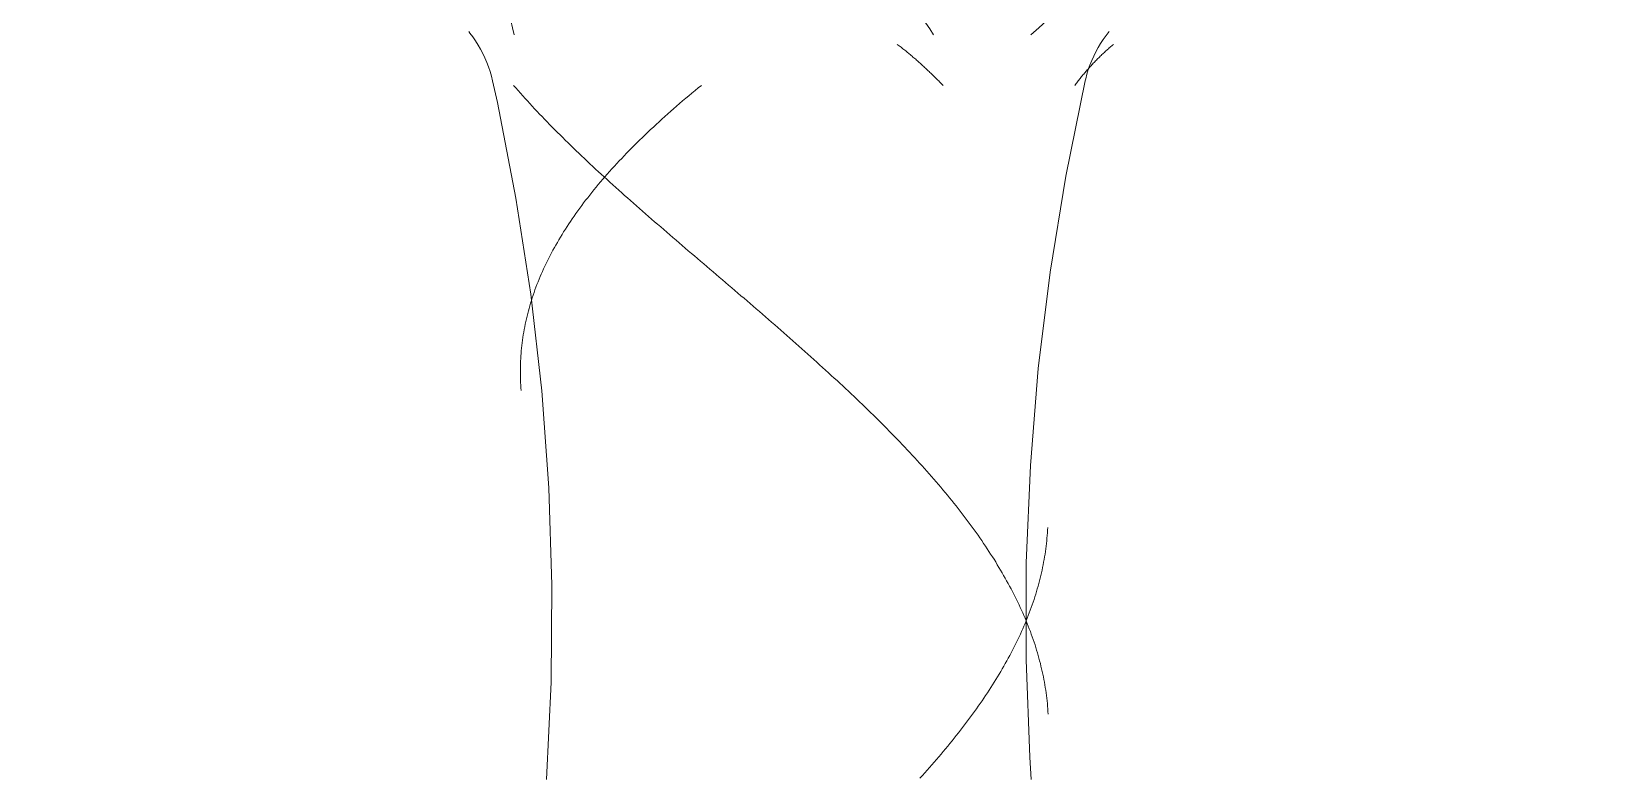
# Model space of a CAD drawing. Header units: inches. Extents: x -54868 to -186, y -265 to 853.
# Drawn here: x -25634.68 to -25608.61, y 101.31 to 113.66 of the extents above; entities that cross this region are included whole.
import ezdxf

# ---------------------------------------------------------------- set-up
doc = ezdxf.new("R2010")
doc.units = ezdxf.units.IN
doc.header["$MEASUREMENT"] = 0
doc.layers.add('A-WALL-PATT', color=111, linetype='Continuous', lineweight=9)
doc.layers.add('Q-SPCQ', color=91, linetype='Continuous', lineweight=9)

# ---------------------------------------------------------------- blocks, each defined once
blk = doc.blocks.new('FP_35-Section 13')
at = {"layer": 'Q-SPCQ', "flags": 128}
for points in [[(-25626.174, 101.312), (-25626.098, 102.917), (-25626.086, 104.523), (-25626.138, 106.128), (-25626.255, 107.73), (-25626.435, 109.325), (-25626.68, 110.913), (-25626.987, 112.489), (-25627.066, 112.849)], [(-25617.281, 112.849), (-25617.603, 111.275), (-25617.862, 109.69), (-25618.057, 108.096), (-25618.188, 106.496), (-25618.255, 104.891), (-25618.258, 103.285), (-25618.197, 101.68), (-25618.174, 101.312)]]:
    blk.add_lwpolyline(points, dxfattribs=at)
blk = doc.blocks.new('FP_36-Section 13')
at = {"layer": 'Q-SPCQ'}
for p, q in [((-25626.72, 112.774), (-25626.683, 112.731)), ((-25626.683, 112.731), (-25626.645, 112.688)), ((-25626.645, 112.688), (-25626.607, 112.645)), ((-25626.607, 112.645), (-25626.569, 112.602)), ((-25623.775, 112.646), (-25623.827, 112.603)), ((-25623.723, 112.689), (-25623.775, 112.646)), ((-25623.671, 112.731), (-25623.723, 112.689)), ((-25623.619, 112.774), (-25623.671, 112.731)), ((-25626.569, 112.602), (-25626.53, 112.559)), ((-25626.53, 112.559), (-25626.492, 112.516)), ((-25626.492, 112.516), (-25626.452, 112.473)), ((-25626.452, 112.473), (-25626.412, 112.43)), ((-25626.412, 112.43), (-25626.372, 112.387)), ((-25626.372, 112.387), (-25626.332, 112.343)), ((-25624.077, 112.388), (-25624.126, 112.345)), ((-25624.028, 112.431), (-25624.077, 112.388)), ((-25623.978, 112.474), (-25624.028, 112.431)), ((-25623.928, 112.517), (-25623.978, 112.474)), ((-25623.877, 112.56), (-25623.928, 112.517)), ((-25623.827, 112.603), (-25623.877, 112.56)), ((-25626.332, 112.343), (-25626.291, 112.3)), ((-25626.291, 112.3), (-25626.25, 112.257)), ((-25626.25, 112.257), (-25626.209, 112.214)), ((-25626.209, 112.214), (-25626.167, 112.171)), ((-25626.167, 112.171), (-25626.125, 112.127)), ((-25626.125, 112.127), (-25626.082, 112.084)), ((-25624.412, 112.086), (-25624.458, 112.043)), ((-25624.365, 112.129), (-25624.412, 112.086)), ((-25624.318, 112.172), (-25624.365, 112.129)), ((-25624.271, 112.215), (-25624.318, 112.172)), ((-25624.223, 112.258), (-25624.271, 112.215)), ((-25624.175, 112.301), (-25624.223, 112.258)), ((-25624.126, 112.345), (-25624.175, 112.301)), ((-25626.082, 112.084), (-25626.04, 112.041)), ((-25626.04, 112.041), (-25625.996, 111.998)), ((-25625.996, 111.998), (-25625.953, 111.955)), ((-25625.953, 111.955), (-25625.909, 111.911)), ((-25625.909, 111.911), (-25625.866, 111.868)), ((-25625.866, 111.868), (-25625.821, 111.825)), ((-25624.682, 111.827), (-25624.725, 111.784)), ((-25624.638, 111.87), (-25624.682, 111.827)), ((-25624.593, 111.914), (-25624.638, 111.87)), ((-25624.549, 111.957), (-25624.593, 111.914)), ((-25624.503, 112), (-25624.549, 111.957)), ((-25624.458, 112.043), (-25624.503, 112)), ((-25625.821, 111.825), (-25625.777, 111.781)), ((-25625.777, 111.781), (-25625.732, 111.738)), ((-25625.732, 111.738), (-25625.687, 111.695)), ((-25625.687, 111.695), (-25625.642, 111.652)), ((-25625.642, 111.652), (-25625.596, 111.608)), ((-25625.596, 111.608), (-25625.55, 111.565)), ((-25625.55, 111.565), (-25625.504, 111.522)), ((-25624.935, 111.568), (-25624.976, 111.525)), ((-25624.894, 111.611), (-25624.935, 111.568)), ((-25624.853, 111.655), (-25624.894, 111.611)), ((-25624.811, 111.698), (-25624.853, 111.655)), ((-25624.768, 111.741), (-25624.811, 111.698)), ((-25624.725, 111.784), (-25624.768, 111.741)), ((-25625.504, 111.522), (-25625.458, 111.478)), ((-25625.458, 111.478), (-25625.411, 111.435)), ((-25625.411, 111.435), (-25625.365, 111.392)), ((-25625.365, 111.392), (-25625.318, 111.348)), ((-25625.318, 111.348), (-25625.271, 111.305)), ((-25625.271, 111.305), (-25625.223, 111.261)), ((-25625.173, 111.309), (-25625.211, 111.265)), ((-25625.134, 111.352), (-25625.173, 111.309)), ((-25625.095, 111.395), (-25625.134, 111.352)), ((-25625.056, 111.438), (-25625.095, 111.395)), ((-25625.016, 111.482), (-25625.056, 111.438)), ((-25624.976, 111.525), (-25625.016, 111.482)), ((-25625.393, 111.049), (-25625.428, 111.006)), ((-25625.357, 111.092), (-25625.393, 111.049)), ((-25625.321, 111.136), (-25625.357, 111.092)), ((-25625.285, 111.179), (-25625.321, 111.136)), ((-25625.248, 111.222), (-25625.285, 111.179)), ((-25625.211, 111.265), (-25625.248, 111.222)), ((-25625.223, 111.261), (-25625.176, 111.218)), ((-25625.176, 111.218), (-25625.128, 111.175)), ((-25625.128, 111.175), (-25625.08, 111.131)), ((-25625.08, 111.131), (-25625.032, 111.088)), ((-25625.032, 111.088), (-25624.983, 111.044)), ((-25624.983, 111.044), (-25624.935, 111.001)), ((-25625.595, 110.789), (-25625.627, 110.745)), ((-25625.563, 110.832), (-25625.595, 110.789)), ((-25625.53, 110.876), (-25625.563, 110.832)), ((-25625.496, 110.919), (-25625.53, 110.876)), ((-25625.462, 110.962), (-25625.496, 110.919)), ((-25625.428, 111.006), (-25625.462, 110.962)), ((-25624.935, 111.001), (-25624.886, 110.957)), ((-25624.886, 110.957), (-25624.837, 110.914)), ((-25624.837, 110.914), (-25624.788, 110.87)), ((-25624.788, 110.87), (-25624.739, 110.827)), ((-25624.739, 110.827), (-25624.69, 110.784)), ((-25624.69, 110.784), (-25624.64, 110.74)), ((-25625.78, 110.528), (-25625.809, 110.485)), ((-25625.75, 110.572), (-25625.78, 110.528)), ((-25625.72, 110.615), (-25625.75, 110.572)), ((-25625.69, 110.659), (-25625.72, 110.615)), ((-25625.659, 110.702), (-25625.69, 110.659)), ((-25625.627, 110.745), (-25625.659, 110.702)), ((-25624.64, 110.74), (-25624.591, 110.697)), ((-25624.591, 110.697), (-25624.541, 110.653)), ((-25624.541, 110.653), (-25624.491, 110.609)), ((-25624.491, 110.609), (-25624.441, 110.566)), ((-25624.441, 110.566), (-25624.391, 110.522)), ((-25624.391, 110.522), (-25624.341, 110.479)), ((-25625.946, 110.268), (-25625.972, 110.224)), ((-25625.919, 110.311), (-25625.946, 110.268)), ((-25625.893, 110.355), (-25625.919, 110.311)), ((-25625.865, 110.398), (-25625.893, 110.355)), ((-25625.837, 110.442), (-25625.865, 110.398)), ((-25625.809, 110.485), (-25625.837, 110.442)), ((-25624.341, 110.479), (-25624.291, 110.435)), ((-25624.291, 110.435), (-25624.241, 110.392)), ((-25624.241, 110.392), (-25624.19, 110.348)), ((-25624.19, 110.348), (-25624.14, 110.305)), ((-25624.14, 110.305), (-25624.089, 110.261)), ((-25626.094, 110.007), (-25626.117, 109.963)), ((-25626.07, 110.05), (-25626.094, 110.007)), ((-25626.046, 110.094), (-25626.07, 110.05)), ((-25626.022, 110.137), (-25626.046, 110.094)), ((-25625.997, 110.181), (-25626.022, 110.137)), ((-25625.972, 110.224), (-25625.997, 110.181)), ((-25624.089, 110.261), (-25624.038, 110.217)), ((-25624.038, 110.217), (-25623.988, 110.174)), ((-25623.988, 110.174), (-25623.937, 110.13)), ((-25623.937, 110.13), (-25623.886, 110.087)), ((-25623.886, 110.087), (-25623.835, 110.043)), ((-25623.835, 110.043), (-25623.784, 109.999)), ((-25626.223, 109.746), (-25626.243, 109.702)), ((-25626.203, 109.789), (-25626.223, 109.746)), ((-25626.182, 109.833), (-25626.203, 109.789)), ((-25626.161, 109.876), (-25626.182, 109.833)), ((-25626.139, 109.92), (-25626.161, 109.876)), ((-25626.117, 109.963), (-25626.139, 109.92)), ((-25623.784, 109.999), (-25623.733, 109.956)), ((-25623.733, 109.956), (-25623.682, 109.912)), ((-25623.682, 109.912), (-25623.631, 109.868)), ((-25623.631, 109.868), (-25623.58, 109.825)), ((-25623.58, 109.825), (-25623.529, 109.781)), ((-25623.529, 109.781), (-25623.477, 109.737)), ((-25626.333, 109.484), (-25626.35, 109.441)), ((-25626.316, 109.528), (-25626.333, 109.484)), ((-25626.299, 109.571), (-25626.316, 109.528)), ((-25626.28, 109.615), (-25626.299, 109.571)), ((-25626.262, 109.658), (-25626.28, 109.615)), ((-25626.243, 109.702), (-25626.262, 109.658)), ((-25623.477, 109.737), (-25623.426, 109.694)), ((-25623.426, 109.694), (-25623.375, 109.65)), ((-25623.375, 109.65), (-25623.324, 109.606)), ((-25623.324, 109.606), (-25623.273, 109.563)), ((-25623.273, 109.563), (-25623.222, 109.519)), ((-25623.222, 109.519), (-25623.17, 109.475)), ((-25626.425, 109.222), (-25626.439, 109.179)), ((-25626.411, 109.266), (-25626.425, 109.222)), ((-25626.397, 109.31), (-25626.411, 109.266)), ((-25626.382, 109.353), (-25626.397, 109.31)), ((-25626.366, 109.397), (-25626.382, 109.353)), ((-25626.35, 109.441), (-25626.366, 109.397)), ((-25623.17, 109.475), (-25623.119, 109.432)), ((-25623.119, 109.432), (-25623.068, 109.388)), ((-25623.068, 109.388), (-25623.017, 109.344)), ((-25623.017, 109.344), (-25622.966, 109.3)), ((-25622.966, 109.3), (-25622.915, 109.257)), ((-25622.915, 109.257), (-25622.864, 109.213)), ((-25626.498, 108.96), (-25626.508, 108.917)), ((-25626.487, 109.004), (-25626.498, 108.96)), ((-25626.476, 109.048), (-25626.487, 109.004)), ((-25626.464, 109.091), (-25626.476, 109.048)), ((-25626.451, 109.135), (-25626.464, 109.091)), ((-25626.439, 109.179), (-25626.451, 109.135)), ((-25622.864, 109.213), (-25622.813, 109.169)), ((-25622.813, 109.169), (-25622.762, 109.125)), ((-25622.762, 109.125), (-25622.712, 109.082)), ((-25622.712, 109.082), (-25622.661, 109.038)), ((-25622.661, 109.038), (-25622.61, 108.994)), ((-25622.61, 108.994), (-25622.56, 108.95)), ((-25626.552, 108.698), (-25626.56, 108.655)), ((-25626.545, 108.742), (-25626.552, 108.698)), ((-25626.536, 108.786), (-25626.545, 108.742)), ((-25626.528, 108.829), (-25626.536, 108.786)), ((-25626.518, 108.873), (-25626.528, 108.829)), ((-25626.508, 108.917), (-25626.518, 108.873)), ((-25622.56, 108.95), (-25622.509, 108.906)), ((-25622.509, 108.906), (-25622.459, 108.863)), ((-25622.459, 108.863), (-25622.408, 108.819)), ((-25622.408, 108.819), (-25622.358, 108.775)), ((-25622.358, 108.775), (-25622.308, 108.731)), ((-25622.308, 108.731), (-25622.258, 108.687)), ((-25626.584, 108.48), (-25626.588, 108.436)), ((-25626.578, 108.523), (-25626.584, 108.48)), ((-25626.573, 108.567), (-25626.578, 108.523)), ((-25626.566, 108.611), (-25626.573, 108.567)), ((-25626.56, 108.655), (-25626.566, 108.611)), ((-25622.258, 108.687), (-25622.208, 108.644)), ((-25622.208, 108.644), (-25622.158, 108.6)), ((-25622.158, 108.6), (-25622.108, 108.556)), ((-25622.108, 108.556), (-25622.059, 108.512)), ((-25622.059, 108.512), (-25622.009, 108.468)), ((-25622.009, 108.468), (-25621.96, 108.424)), ((-25626.604, 108.217), (-25626.606, 108.173)), ((-25626.602, 108.261), (-25626.604, 108.217)), ((-25626.599, 108.305), (-25626.602, 108.261)), ((-25626.596, 108.348), (-25626.599, 108.305)), ((-25626.592, 108.392), (-25626.596, 108.348)), ((-25626.588, 108.436), (-25626.592, 108.392)), ((-25621.96, 108.424), (-25621.911, 108.38)), ((-25621.911, 108.38), (-25621.862, 108.337)), ((-25621.862, 108.337), (-25621.813, 108.293)), ((-25621.813, 108.293), (-25621.764, 108.249)), ((-25621.764, 108.249), (-25621.715, 108.205)), ((-25621.715, 108.205), (-25621.667, 108.161)), ((-25626.607, 108.086), (-25626.608, 108.042)), ((-25626.608, 108.042), (-25626.607, 107.998)), ((-25626.606, 108.173), (-25626.607, 108.13)), ((-25626.607, 108.13), (-25626.607, 108.086)), ((-25626.607, 107.998), (-25626.606, 107.954)), ((-25626.606, 107.954), (-25626.605, 107.911)), ((-25621.667, 108.161), (-25621.618, 108.117)), ((-25621.618, 108.117), (-25621.57, 108.073)), ((-25621.57, 108.073), (-25621.522, 108.029)), ((-25621.522, 108.029), (-25621.474, 107.985)), ((-25621.474, 107.985), (-25621.427, 107.941)), ((-25621.427, 107.941), (-25621.379, 107.898)), ((-25626.605, 107.911), (-25626.603, 107.867)), ((-25626.603, 107.867), (-25626.601, 107.823)), ((-25626.601, 107.823), (-25626.598, 107.779)), ((-25626.598, 107.779), (-25626.595, 107.735)), ((-25621.379, 107.898), (-25621.332, 107.854)), ((-25621.332, 107.854), (-25621.285, 107.81)), ((-25621.285, 107.81), (-25621.238, 107.766)), ((-25621.238, 107.766), (-25621.191, 107.722)), ((-25621.191, 107.722), (-25621.145, 107.678)), ((-25621.145, 107.678), (-25621.098, 107.634)), ((-25621.098, 107.634), (-25621.052, 107.59)), ((-25621.052, 107.59), (-25621.006, 107.546)), ((-25621.006, 107.546), (-25620.96, 107.502)), ((-25620.96, 107.502), (-25620.915, 107.458)), ((-25620.915, 107.458), (-25620.87, 107.414)), ((-25620.87, 107.414), (-25620.825, 107.37)), ((-25620.825, 107.37), (-25620.78, 107.326)), ((-25620.78, 107.326), (-25620.735, 107.282)), ((-25620.735, 107.282), (-25620.691, 107.238)), ((-25620.691, 107.238), (-25620.647, 107.194)), ((-25620.647, 107.194), (-25620.603, 107.15)), ((-25620.603, 107.15), (-25620.559, 107.106)), ((-25620.559, 107.106), (-25620.516, 107.062)), ((-25620.516, 107.062), (-25620.473, 107.018)), ((-25620.473, 107.018), (-25620.43, 106.974)), ((-25620.43, 106.974), (-25620.387, 106.93)), ((-25620.387, 106.93), (-25620.345, 106.886)), ((-25620.345, 106.886), (-25620.303, 106.842)), ((-25620.303, 106.842), (-25620.261, 106.798)), ((-25620.261, 106.798), (-25620.219, 106.754)), ((-25620.219, 106.754), (-25620.178, 106.71)), ((-25620.178, 106.71), (-25620.137, 106.666)), ((-25620.137, 106.666), (-25620.096, 106.622)), ((-25620.096, 106.622), (-25620.056, 106.578)), ((-25620.056, 106.578), (-25620.016, 106.534)), ((-25620.016, 106.534), (-25619.976, 106.49)), ((-25619.976, 106.49), (-25619.936, 106.446)), ((-25619.936, 106.446), (-25619.897, 106.402)), ((-25619.897, 106.402), (-25619.858, 106.358)), ((-25619.858, 106.358), (-25619.819, 106.314)), ((-25619.819, 106.314), (-25619.781, 106.27)), ((-25619.781, 106.27), (-25619.743, 106.226)), ((-25619.743, 106.226), (-25619.705, 106.181)), ((-25619.705, 106.181), (-25619.668, 106.137)), ((-25619.668, 106.137), (-25619.631, 106.093)), ((-25619.631, 106.093), (-25619.594, 106.049)), ((-25619.594, 106.049), (-25619.558, 106.005)), ((-25619.558, 106.005), (-25619.522, 105.961)), ((-25619.522, 105.961), (-25619.486, 105.917)), ((-25619.486, 105.917), (-25619.45, 105.873)), ((-25619.45, 105.873), (-25619.415, 105.829)), ((-25619.415, 105.829), (-25619.38, 105.785)), ((-25619.38, 105.785), (-25619.346, 105.741)), ((-25619.346, 105.741), (-25619.312, 105.697)), ((-25619.312, 105.697), (-25619.278, 105.652)), ((-25619.278, 105.652), (-25619.245, 105.608)), ((-25619.245, 105.608), (-25619.212, 105.564)), ((-25619.212, 105.564), (-25619.179, 105.52)), ((-25619.179, 105.52), (-25619.147, 105.476)), ((-25619.147, 105.476), (-25619.115, 105.432)), ((-25619.115, 105.432), (-25619.083, 105.388)), ((-25619.083, 105.388), (-25619.052, 105.344)), ((-25619.052, 105.344), (-25619.021, 105.3)), ((-25617.909, 105.341), (-25617.913, 105.297)), ((-25617.906, 105.385), (-25617.909, 105.341)), ((-25617.903, 105.429), (-25617.906, 105.385)), ((-25617.901, 105.473), (-25617.903, 105.429)), ((-25619.021, 105.3), (-25618.99, 105.256)), ((-25618.99, 105.256), (-25618.96, 105.211)), ((-25618.96, 105.211), (-25618.931, 105.167)), ((-25618.931, 105.167), (-25618.901, 105.123)), ((-25618.901, 105.123), (-25618.872, 105.079)), ((-25618.872, 105.079), (-25618.844, 105.035)), ((-25617.939, 105.076), (-25617.945, 105.032)), ((-25617.933, 105.12), (-25617.939, 105.076)), ((-25617.927, 105.164), (-25617.933, 105.12)), ((-25617.922, 105.209), (-25617.927, 105.164)), ((-25617.917, 105.253), (-25617.922, 105.209)), ((-25617.913, 105.297), (-25617.917, 105.253)), ((-25618.844, 105.035), (-25618.815, 104.991)), ((-25618.815, 104.991), (-25618.787, 104.947)), ((-25618.787, 104.947), (-25618.76, 104.903)), ((-25618.76, 104.903), (-25618.733, 104.858)), ((-25618.733, 104.858), (-25618.706, 104.814)), ((-25618.706, 104.814), (-25618.68, 104.77)), ((-25617.985, 104.812), (-25617.995, 104.768)), ((-25617.976, 104.856), (-25617.985, 104.812)), ((-25617.968, 104.9), (-25617.976, 104.856)), ((-25617.96, 104.944), (-25617.968, 104.9)), ((-25617.952, 104.988), (-25617.96, 104.944)), ((-25617.945, 105.032), (-25617.952, 104.988)), ((-25618.68, 104.77), (-25618.654, 104.726)), ((-25618.654, 104.726), (-25618.629, 104.682)), ((-25618.629, 104.682), (-25618.603, 104.638)), ((-25618.603, 104.638), (-25618.579, 104.594)), ((-25618.579, 104.594), (-25618.554, 104.55)), ((-25618.554, 104.55), (-25618.531, 104.505)), ((-25618.048, 104.548), (-25618.06, 104.504)), ((-25618.036, 104.592), (-25618.048, 104.548)), ((-25618.025, 104.636), (-25618.036, 104.592)), ((-25618.015, 104.68), (-25618.025, 104.636)), ((-25618.004, 104.724), (-25618.015, 104.68)), ((-25617.995, 104.768), (-25618.004, 104.724)), ((-25618.531, 104.505), (-25618.507, 104.461)), ((-25618.507, 104.461), (-25618.484, 104.417)), ((-25618.484, 104.417), (-25618.461, 104.373)), ((-25618.461, 104.373), (-25618.439, 104.329)), ((-25618.439, 104.329), (-25618.417, 104.285)), ((-25618.417, 104.285), (-25618.396, 104.241)), ((-25618.127, 104.284), (-25618.142, 104.24)), ((-25618.113, 104.328), (-25618.127, 104.284)), ((-25618.099, 104.372), (-25618.113, 104.328)), ((-25618.086, 104.416), (-25618.099, 104.372)), ((-25618.073, 104.46), (-25618.086, 104.416)), ((-25618.06, 104.504), (-25618.073, 104.46)), ((-25618.396, 104.241), (-25618.375, 104.197)), ((-25618.375, 104.197), (-25618.354, 104.152)), ((-25618.354, 104.152), (-25618.334, 104.108)), ((-25618.334, 104.108), (-25618.314, 104.064)), ((-25618.314, 104.064), (-25618.295, 104.02)), ((-25618.295, 104.02), (-25618.276, 103.976)), ((-25618.222, 104.02), (-25618.24, 103.976)), ((-25618.206, 104.064), (-25618.222, 104.02)), ((-25618.189, 104.108), (-25618.206, 104.064)), ((-25618.173, 104.152), (-25618.189, 104.108)), ((-25618.157, 104.196), (-25618.173, 104.152)), ((-25618.142, 104.24), (-25618.157, 104.196)), ((-25618.333, 103.755), (-25618.353, 103.711)), ((-25618.314, 103.799), (-25618.333, 103.755)), ((-25618.295, 103.843), (-25618.314, 103.799)), ((-25618.276, 103.888), (-25618.295, 103.843)), ((-25618.276, 103.976), (-25618.258, 103.932)), ((-25618.258, 103.932), (-25618.276, 103.888)), ((-25618.24, 103.976), (-25618.258, 103.932)), ((-25618.258, 103.932), (-25618.24, 103.888)), ((-25618.24, 103.888), (-25618.222, 103.843)), ((-25618.222, 103.843), (-25618.205, 103.799)), ((-25618.205, 103.799), (-25618.188, 103.755)), ((-25618.188, 103.755), (-25618.172, 103.711)), ((-25618.46, 103.491), (-25618.482, 103.447)), ((-25618.437, 103.535), (-25618.46, 103.491)), ((-25618.416, 103.579), (-25618.437, 103.535)), ((-25618.395, 103.623), (-25618.416, 103.579)), ((-25618.374, 103.667), (-25618.395, 103.623)), ((-25618.353, 103.711), (-25618.374, 103.667)), ((-25618.172, 103.711), (-25618.156, 103.667)), ((-25618.156, 103.667), (-25618.141, 103.623)), ((-25618.141, 103.623), (-25618.126, 103.579)), ((-25618.126, 103.579), (-25618.111, 103.535)), ((-25618.111, 103.535), (-25618.097, 103.49)), ((-25618.097, 103.49), (-25618.084, 103.446)), ((-25618.601, 103.227), (-25618.626, 103.183)), ((-25618.576, 103.271), (-25618.601, 103.227)), ((-25618.552, 103.315), (-25618.576, 103.271)), ((-25618.528, 103.359), (-25618.552, 103.315)), ((-25618.505, 103.403), (-25618.528, 103.359)), ((-25618.482, 103.447), (-25618.505, 103.403)), ((-25618.084, 103.446), (-25618.071, 103.402)), ((-25618.071, 103.402), (-25618.058, 103.358)), ((-25618.058, 103.358), (-25618.046, 103.314)), ((-25618.046, 103.314), (-25618.034, 103.27)), ((-25618.034, 103.27), (-25618.022, 103.226)), ((-25618.022, 103.226), (-25618.012, 103.182)), ((-25618.756, 102.963), (-25618.784, 102.919)), ((-25618.73, 103.007), (-25618.756, 102.963)), ((-25618.703, 103.051), (-25618.73, 103.007)), ((-25618.677, 103.095), (-25618.703, 103.051)), ((-25618.651, 103.139), (-25618.677, 103.095)), ((-25618.626, 103.183), (-25618.651, 103.139)), ((-25618.012, 103.182), (-25618.001, 103.137)), ((-25618.001, 103.137), (-25617.991, 103.093)), ((-25617.991, 103.093), (-25617.982, 103.049)), ((-25617.982, 103.049), (-25617.972, 103.005)), ((-25617.972, 103.005), (-25617.964, 102.961)), ((-25618.897, 102.743), (-25618.926, 102.699)), ((-25618.868, 102.787), (-25618.897, 102.743)), ((-25618.84, 102.831), (-25618.868, 102.787)), ((-25618.812, 102.875), (-25618.84, 102.831)), ((-25618.784, 102.919), (-25618.812, 102.875)), ((-25617.964, 102.961), (-25617.956, 102.917)), ((-25617.956, 102.917), (-25617.948, 102.873)), ((-25617.948, 102.873), (-25617.941, 102.829)), ((-25617.941, 102.829), (-25617.934, 102.784)), ((-25617.934, 102.784), (-25617.928, 102.74)), ((-25617.928, 102.74), (-25617.922, 102.696)), ((-25619.078, 102.479), (-25619.11, 102.435)), ((-25619.047, 102.523), (-25619.078, 102.479)), ((-25619.016, 102.567), (-25619.047, 102.523)), ((-25618.986, 102.611), (-25619.016, 102.567)), ((-25618.956, 102.655), (-25618.986, 102.611)), ((-25618.926, 102.699), (-25618.956, 102.655)), ((-25617.922, 102.696), (-25617.916, 102.652)), ((-25617.916, 102.652), (-25617.911, 102.608)), ((-25617.911, 102.608), (-25617.907, 102.564)), ((-25617.907, 102.564), (-25617.903, 102.52)), ((-25617.903, 102.52), (-25617.9, 102.476)), ((-25617.9, 102.476), (-25617.897, 102.432)), ((-25619.273, 102.215), (-25619.307, 102.171)), ((-25619.24, 102.259), (-25619.273, 102.215)), ((-25619.207, 102.303), (-25619.24, 102.259)), ((-25619.174, 102.347), (-25619.207, 102.303)), ((-25619.142, 102.391), (-25619.174, 102.347)), ((-25619.11, 102.435), (-25619.142, 102.391)), ((-25617.897, 102.432), (-25617.894, 102.388)), ((-25619.48, 101.951), (-25619.516, 101.907)), ((-25619.445, 101.995), (-25619.48, 101.951)), ((-25619.41, 102.039), (-25619.445, 101.995)), ((-25619.375, 102.083), (-25619.41, 102.039)), ((-25619.341, 102.127), (-25619.375, 102.083)), ((-25619.307, 102.171), (-25619.341, 102.127)), ((-25619.699, 101.687), (-25619.737, 101.643)), ((-25619.662, 101.731), (-25619.699, 101.687)), ((-25619.625, 101.775), (-25619.662, 101.731)), ((-25619.588, 101.819), (-25619.625, 101.775)), ((-25619.552, 101.863), (-25619.588, 101.819)), ((-25619.516, 101.907), (-25619.552, 101.863)), ((-25619.93, 101.423), (-25619.97, 101.379)), ((-25619.891, 101.467), (-25619.93, 101.423)), ((-25619.852, 101.511), (-25619.891, 101.467)), ((-25619.813, 101.555), (-25619.852, 101.511)), ((-25619.775, 101.599), (-25619.813, 101.555)), ((-25619.737, 101.643), (-25619.775, 101.599)), ((-25619.97, 101.379), (-25620.01, 101.335))]:
    blk.add_line(p, q, dxfattribs=at)
blk = doc.blocks.new('FP_38-Section 13')
at = {"layer": 'Q-SPCQ'}
for p, q in [((-25627.901, 119.72), (-25627.749, 119.623)), ((-25623.825, 119.691), (-25623.97, 119.556)), ((-25612.959, 119.652), (-25613, 119.55)), ((-25627.749, 119.623), (-25627.571, 119.511)), ((-25627.571, 119.511), (-25627.393, 119.399)), ((-25627.393, 119.399), (-25627.214, 119.287)), ((-25624.111, 119.422), (-25624.249, 119.287)), ((-25623.97, 119.556), (-25624.111, 119.422)), ((-25613.045, 119.447), (-25613.093, 119.345)), ((-25613, 119.55), (-25613.045, 119.447)), ((-25627.214, 119.287), (-25627.035, 119.176)), ((-25627.035, 119.176), (-25626.856, 119.064)), ((-25624.385, 119.154), (-25624.517, 119.02)), ((-25624.249, 119.287), (-25624.385, 119.154)), ((-25626.856, 119.064), (-25626.677, 118.953)), ((-25626.677, 118.953), (-25626.498, 118.842)), ((-25624.645, 118.887), (-25624.771, 118.754)), ((-25624.517, 119.02), (-25624.645, 118.887)), ((-25626.498, 118.842), (-25626.319, 118.732)), ((-25626.319, 118.732), (-25626.141, 118.621)), ((-25626.141, 118.621), (-25625.963, 118.511)), ((-25624.893, 118.621), (-25625.012, 118.489)), ((-25624.771, 118.754), (-25624.893, 118.621)), ((-25613.477, 118.627), (-25613.556, 118.495)), ((-25613.401, 118.76), (-25613.477, 118.627)), ((-25625.963, 118.511), (-25625.785, 118.401)), ((-25625.785, 118.401), (-25625.608, 118.291)), ((-25625.128, 118.357), (-25625.24, 118.225)), ((-25625.012, 118.489), (-25625.128, 118.357)), ((-25613.639, 118.363), (-25613.724, 118.231)), ((-25613.556, 118.495), (-25613.639, 118.363)), ((-25625.608, 118.291), (-25625.432, 118.181)), ((-25625.348, 118.094), (-25625.453, 117.963)), ((-25625.432, 118.181), (-25625.256, 118.072)), ((-25625.24, 118.225), (-25625.348, 118.094)), ((-25613.812, 118.099), (-25613.902, 117.968)), ((-25613.724, 118.231), (-25613.812, 118.099)), ((-25625.554, 117.832), (-25625.652, 117.702)), ((-25625.453, 117.963), (-25625.554, 117.832)), ((-25625.256, 118.072), (-25625.082, 117.963)), ((-25625.082, 117.963), (-25624.908, 117.854)), ((-25624.908, 117.854), (-25624.736, 117.745)), ((-25613.996, 117.837), (-25614.092, 117.707)), ((-25613.902, 117.968), (-25613.996, 117.837)), ((-25625.746, 117.572), (-25625.836, 117.442)), ((-25625.652, 117.702), (-25625.746, 117.572)), ((-25624.736, 117.745), (-25624.564, 117.637)), ((-25624.564, 117.637), (-25624.395, 117.529)), ((-25614.191, 117.577), (-25614.292, 117.447)), ((-25614.092, 117.707), (-25614.191, 117.577)), ((-25625.922, 117.313), (-25626.005, 117.184)), ((-25625.836, 117.442), (-25625.922, 117.313)), ((-25624.395, 117.529), (-25624.226, 117.421)), ((-25624.226, 117.421), (-25624.06, 117.313)), ((-25624.06, 117.313), (-25623.895, 117.206)), ((-25614.396, 117.317), (-25614.502, 117.188)), ((-25614.292, 117.447), (-25614.396, 117.317)), ((-25626.084, 117.056), (-25626.159, 116.927)), ((-25626.005, 117.184), (-25626.084, 117.056)), ((-25623.895, 117.206), (-25623.731, 117.098)), ((-25623.731, 117.098), (-25623.57, 116.991)), ((-25614.611, 117.06), (-25614.721, 116.931)), ((-25614.502, 117.188), (-25614.611, 117.06)), ((-25626.23, 116.799), (-25626.298, 116.672)), ((-25626.159, 116.927), (-25626.23, 116.799)), ((-25623.57, 116.991), (-25623.41, 116.885)), ((-25623.41, 116.885), (-25623.253, 116.778)), ((-25623.253, 116.778), (-25623.097, 116.672)), ((-25614.834, 116.803), (-25614.948, 116.675)), ((-25614.721, 116.931), (-25614.834, 116.803)), ((-25626.361, 116.545), (-25626.42, 116.418)), ((-25626.298, 116.672), (-25626.361, 116.545)), ((-25623.097, 116.672), (-25622.944, 116.566)), ((-25622.944, 116.566), (-25622.793, 116.46)), ((-25615.065, 116.548), (-25615.183, 116.421)), ((-25614.948, 116.675), (-25615.065, 116.548)), ((-25626.476, 116.291), (-25626.528, 116.165)), ((-25626.42, 116.418), (-25626.476, 116.291)), ((-25622.793, 116.46), (-25622.645, 116.355)), ((-25622.645, 116.355), (-25622.498, 116.249)), ((-25615.303, 116.295), (-25615.425, 116.168)), ((-25615.183, 116.421), (-25615.303, 116.295)), ((-25626.575, 116.04), (-25626.619, 115.914)), ((-25626.528, 116.165), (-25626.575, 116.04)), ((-25622.498, 116.249), (-25622.355, 116.144)), ((-25622.355, 116.144), (-25622.214, 116.04)), ((-25622.214, 116.04), (-25622.076, 115.935)), ((-25615.548, 116.043), (-25615.673, 115.917)), ((-25615.425, 116.168), (-25615.548, 116.043)), ((-25626.659, 115.789), (-25626.695, 115.665)), ((-25626.619, 115.914), (-25626.659, 115.789)), ((-25622.076, 115.935), (-25621.941, 115.831)), ((-25621.941, 115.831), (-25621.808, 115.727)), ((-25615.799, 115.792), (-25615.926, 115.667)), ((-25615.673, 115.917), (-25615.799, 115.792)), ((-25626.727, 115.541), (-25626.755, 115.417)), ((-25626.695, 115.665), (-25626.727, 115.541)), ((-25621.808, 115.727), (-25621.678, 115.623)), ((-25621.678, 115.623), (-25621.552, 115.52)), ((-25621.552, 115.52), (-25621.428, 115.417)), ((-25616.054, 115.543), (-25616.184, 115.419)), ((-25615.926, 115.667), (-25616.054, 115.543)), ((-25626.779, 115.293), (-25626.799, 115.17)), ((-25626.755, 115.417), (-25626.779, 115.293)), ((-25621.428, 115.417), (-25621.308, 115.314)), ((-25621.308, 115.314), (-25621.19, 115.211)), ((-25616.314, 115.295), (-25616.445, 115.172)), ((-25616.184, 115.419), (-25616.314, 115.295)), ((-25626.815, 115.048), (-25626.827, 114.925)), ((-25626.799, 115.17), (-25626.815, 115.048)), ((-25621.19, 115.211), (-25621.076, 115.109)), ((-25621.076, 115.109), (-25620.966, 115.007)), ((-25620.966, 115.007), (-25620.858, 114.905)), ((-25616.577, 115.049), (-25616.709, 114.927)), ((-25616.445, 115.172), (-25616.577, 115.049)), ((-25626.835, 114.803), (-25626.84, 114.682)), ((-25626.827, 114.925), (-25626.835, 114.803)), ((-25620.858, 114.905), (-25620.754, 114.803)), ((-25620.754, 114.803), (-25620.654, 114.702)), ((-25620.654, 114.702), (-25620.557, 114.601)), ((-25616.842, 114.805), (-25616.976, 114.683)), ((-25616.709, 114.927), (-25616.842, 114.805)), ((-25626.84, 114.682), (-25626.84, 114.561)), ((-25626.84, 114.561), (-25626.837, 114.44)), ((-25626.837, 114.44), (-25626.83, 114.32)), ((-25620.557, 114.601), (-25620.463, 114.5)), ((-25620.463, 114.5), (-25620.373, 114.4)), ((-25617.244, 114.441), (-25617.378, 114.321)), ((-25617.11, 114.562), (-25617.244, 114.441)), ((-25616.976, 114.683), (-25617.11, 114.562)), ((-25626.83, 114.32), (-25626.819, 114.2)), ((-25626.819, 114.2), (-25626.805, 114.081)), ((-25620.373, 114.4), (-25620.287, 114.3)), ((-25620.287, 114.3), (-25620.204, 114.2)), ((-25620.204, 114.2), (-25620.125, 114.1)), ((-25617.512, 114.201), (-25617.646, 114.081)), ((-25617.378, 114.321), (-25617.512, 114.201)), ((-25626.805, 114.081), (-25626.787, 113.962)), ((-25626.787, 113.962), (-25626.765, 113.843)), ((-25620.125, 114.1), (-25620.05, 114.001)), ((-25620.05, 114.001), (-25619.978, 113.902)), ((-25617.78, 113.962), (-25617.914, 113.843)), ((-25617.646, 114.081), (-25617.78, 113.962)), ((-25626.765, 113.843), (-25626.739, 113.725)), ((-25626.739, 113.725), (-25626.71, 113.607)), ((-25619.978, 113.902), (-25619.911, 113.803)), ((-25619.911, 113.803), (-25619.847, 113.705)), ((-25619.847, 113.705), (-25619.786, 113.607)), ((-25618.047, 113.725), (-25618.18, 113.607)), ((-25617.914, 113.843), (-25618.047, 113.725))]:
    blk.add_line(p, q, dxfattribs=at)
blk = doc.blocks.new('FP_39-Section 13')
at = {"layer": 'Q-SPCQ', "flags": 128}
for points in [[(-25627.066, 112.849), (-25627.086, 112.926), (-25627.108, 113.003), (-25627.133, 113.079), (-25627.161, 113.154), (-25627.193, 113.228), (-25627.227, 113.3), (-25627.264, 113.371), (-25627.304, 113.44), (-25627.347, 113.508), (-25627.392, 113.574), (-25627.44, 113.638), (-25627.459, 113.662)], [(-25616.889, 113.662), (-25616.938, 113.599), (-25616.984, 113.533), (-25617.028, 113.466), (-25617.069, 113.398), (-25617.107, 113.327), (-25617.142, 113.256), (-25617.175, 113.182), (-25617.204, 113.108), (-25617.231, 113.033), (-25617.254, 112.956), (-25617.274, 112.879), (-25617.281, 112.849)]]:
    blk.add_lwpolyline(points, dxfattribs=at)
blk = doc.blocks.new('FP_40-Section 13')
at = {"layer": 'Q-SPCQ'}
for p, q in [((-25620.385, 113.45), (-25620.369, 113.439)), ((-25620.369, 113.439), (-25620.354, 113.427)), ((-25620.354, 113.427), (-25620.338, 113.415)), ((-25620.338, 113.415), (-25620.323, 113.403)), ((-25620.323, 113.403), (-25620.307, 113.391)), ((-25620.307, 113.391), (-25620.292, 113.379)), ((-25616.884, 113.391), (-25616.898, 113.379)), ((-25616.871, 113.403), (-25616.884, 113.391)), ((-25616.857, 113.415), (-25616.871, 113.403)), ((-25616.843, 113.427), (-25616.857, 113.415)), ((-25616.829, 113.439), (-25616.843, 113.427)), ((-25616.815, 113.45), (-25616.829, 113.439)), ((-25620.292, 113.379), (-25620.277, 113.367)), ((-25620.277, 113.367), (-25620.262, 113.355)), ((-25620.262, 113.355), (-25620.246, 113.343)), ((-25620.246, 113.343), (-25620.231, 113.331)), ((-25620.231, 113.331), (-25620.216, 113.318)), ((-25620.216, 113.318), (-25620.201, 113.306)), ((-25620.201, 113.306), (-25620.186, 113.293)), ((-25620.186, 113.293), (-25620.171, 113.281)), ((-25620.171, 113.281), (-25620.156, 113.268)), ((-25620.156, 113.268), (-25620.141, 113.255)), ((-25620.141, 113.255), (-25620.126, 113.242)), ((-25620.126, 113.242), (-25620.111, 113.23)), ((-25620.111, 113.23), (-25620.096, 113.217)), ((-25620.096, 113.217), (-25620.081, 113.204)), ((-25620.081, 113.204), (-25620.066, 113.191)), ((-25620.066, 113.191), (-25620.052, 113.177)), ((-25620.052, 113.177), (-25620.037, 113.164)), ((-25620.037, 113.164), (-25620.022, 113.151)), ((-25620.022, 113.151), (-25620.007, 113.138)), ((-25620.007, 113.138), (-25619.993, 113.124)), ((-25617.149, 113.138), (-25617.161, 113.124)), ((-25617.136, 113.151), (-25617.149, 113.138)), ((-25617.123, 113.164), (-25617.136, 113.151)), ((-25617.111, 113.177), (-25617.123, 113.164)), ((-25617.098, 113.191), (-25617.111, 113.177)), ((-25617.085, 113.204), (-25617.098, 113.191)), ((-25617.072, 113.217), (-25617.085, 113.204)), ((-25617.059, 113.23), (-25617.072, 113.217)), ((-25617.046, 113.242), (-25617.059, 113.23)), ((-25617.033, 113.255), (-25617.046, 113.242)), ((-25617.02, 113.268), (-25617.033, 113.255)), ((-25617.006, 113.281), (-25617.02, 113.268)), ((-25616.993, 113.293), (-25617.006, 113.281)), ((-25616.98, 113.306), (-25616.993, 113.293)), ((-25616.966, 113.318), (-25616.98, 113.306)), ((-25616.953, 113.331), (-25616.966, 113.318)), ((-25616.939, 113.343), (-25616.953, 113.331)), ((-25616.926, 113.355), (-25616.939, 113.343)), ((-25616.912, 113.367), (-25616.926, 113.355)), ((-25616.898, 113.379), (-25616.912, 113.367)), ((-25619.993, 113.124), (-25619.978, 113.111)), ((-25619.978, 113.111), (-25619.963, 113.097)), ((-25619.963, 113.097), (-25619.949, 113.084)), ((-25619.949, 113.084), (-25619.934, 113.07)), ((-25619.934, 113.07), (-25619.919, 113.057)), ((-25619.919, 113.057), (-25619.905, 113.043)), ((-25619.905, 113.043), (-25619.89, 113.029)), ((-25619.89, 113.029), (-25619.876, 113.015)), ((-25619.876, 113.015), (-25619.861, 113.002)), ((-25619.861, 113.002), (-25619.847, 112.988)), ((-25619.847, 112.988), (-25619.832, 112.974)), ((-25619.832, 112.974), (-25619.817, 112.96)), ((-25619.817, 112.96), (-25619.803, 112.946)), ((-25619.803, 112.946), (-25619.788, 112.932)), ((-25619.788, 112.932), (-25619.774, 112.918)), ((-25619.774, 112.918), (-25619.759, 112.903)), ((-25619.759, 112.903), (-25619.745, 112.889)), ((-25619.745, 112.889), (-25619.73, 112.875)), ((-25619.73, 112.875), (-25619.716, 112.861)), ((-25617.376, 112.875), (-25617.388, 112.861)), ((-25617.365, 112.889), (-25617.376, 112.875)), ((-25617.353, 112.903), (-25617.365, 112.889)), ((-25617.342, 112.918), (-25617.353, 112.903)), ((-25617.33, 112.932), (-25617.342, 112.918)), ((-25617.319, 112.946), (-25617.33, 112.932)), ((-25617.307, 112.96), (-25617.319, 112.946)), ((-25617.295, 112.974), (-25617.307, 112.96)), ((-25617.283, 112.988), (-25617.295, 112.974)), ((-25617.272, 113.002), (-25617.283, 112.988)), ((-25617.26, 113.015), (-25617.272, 113.002)), ((-25617.248, 113.029), (-25617.26, 113.015)), ((-25617.235, 113.043), (-25617.248, 113.029)), ((-25617.223, 113.057), (-25617.235, 113.043)), ((-25617.211, 113.07), (-25617.223, 113.057)), ((-25617.199, 113.084), (-25617.211, 113.07)), ((-25617.186, 113.097), (-25617.199, 113.084)), ((-25617.174, 113.111), (-25617.186, 113.097)), ((-25617.161, 113.124), (-25617.174, 113.111)), ((-25619.716, 112.861), (-25619.701, 112.846)), ((-25619.701, 112.846), (-25619.687, 112.832)), ((-25619.687, 112.832), (-25619.672, 112.818)), ((-25619.672, 112.818), (-25619.658, 112.803)), ((-25619.658, 112.803), (-25619.643, 112.789)), ((-25619.643, 112.789), (-25619.628, 112.774)), ((-25617.443, 112.789), (-25617.454, 112.774)), ((-25617.432, 112.803), (-25617.443, 112.789)), ((-25617.421, 112.818), (-25617.432, 112.803)), ((-25617.41, 112.832), (-25617.421, 112.818)), ((-25617.399, 112.846), (-25617.41, 112.832)), ((-25617.388, 112.861), (-25617.399, 112.846))]:
    blk.add_line(p, q, dxfattribs=at)
blk = doc.blocks.new('Basketball_Backstop-Performance_Sports_Systems-3103-Ceiling_Hung - 27_-0_ to 27_-11 7_8_-652462-Section 13')
at = {"layer": 'Q-SPCQ'}
for name in ['FP_38-Section 13', 'FP_39-Section 13', 'FP_40-Section 13', 'FP_35-Section 13', 'FP_36-Section 13']:
    blk.add_blockref(name, (0, 0), dxfattribs=at)

msp = doc.modelspace()

# ---------------------------------------------------------------- hatches: boundary and pattern name
at = {"layer": 'A-WALL-PATT'}
h = msp.add_hatch(dxfattribs=at)
h.set_pattern_fill('FP_2', color=256, style=0, pattern_type=2)
h.set_pattern_definition([(90, (-24630.01, -1109.5), (-193, -193), [48, -145]), (180, (-24630.01, -1109.5), (-2e-14, -193), [96.25, -96.75]), (270, (-24726.26, -1061.5), (-193, -193), [48, -145]), (180, (-24630.01, -1061.5), (-2e-14, -193), [96.25, -96.75]), (270, (-24726.51, -1061.5), (-193, -193), [48, -145]), (180, (-24726.51, -1061.5), (-2e-14, -193), [96.25, -96.75]), (90, (-24822.76, -1109.5), (-193, -193), [48, -145]), (180, (-24726.51, -1109.5), (-2e-14, -193), [96.25, -96.75]), (90, (-24678.01, -1061.25), (-193, -193), [48, -145]), (180, (-24629.76, -1061.25), (-2e-14, -193), [48.25, -144.75]), (180, (-24629.76, -1013.25), (-2e-14, -193), [48.25, -144.75]), (90, (-24774.51, -1061.25), (-193, -193), [48, -145]), (180, (-24678.26, -1061.25), (-2e-14, -193), [96.25, -96.75]), (270, (-24678.26, -1013.25), (-193, -193), [48, -145]), (180, (-24678.26, -1013.25), (-2e-14, -193), [96.25, -96.75]), (180, (-24774.76, -1061.25), (-2e-14, -193), [48, -145]), (270, (-24774.76, -1013.25), (-193, -193), [48, -145]), (180, (-24774.76, -1013.25), (-2e-14, -193), [48, -145]), (90, (-24630.01, -1013), (-193, -193), [48, -145]), (180, (-24630.01, -1013), (-2e-14, -193), [96.25, -96.75]), (270, (-24726.26, -965), (-193, -193), [48, -145]), (180, (-24630.01, -965), (-2e-14, -193), [96.25, -96.75]), (270, (-24726.51, -965), (-193, -193), [48, -145]), (180, (-24726.51, -965), (-2e-14, -193), [96.25, -96.75]), (270, (-24822.76, -965), (-193, -193), [48, -145]), (180, (-24726.51, -1013), (-2e-14, -193), [96.25, -96.75]), (90, (-24678.01, -964.75), (-193, -193), [48, -145]), (180, (-24629.76, -964.75), (-2e-14, -193), [48.25, -144.75]), (180, (-24629.76, -916.75), (-2e-14, -193), [48.25, -144.75]), (90, (-24774.51, -964.75), (-193, -193), [48, -145]), (180, (-24678.26, -964.75), (-2e-14, -193), [96.25, -96.75]), (270, (-24678.26, -916.75), (-193, -193), [48, -145]), (180, (-24678.26, -916.75), (-2e-14, -193), [96.25, -96.75]), (180, (-24774.76, -964.75), (-2e-14, -193), [48, -145]), (270, (-24774.76, -916.75), (-193, -193), [48, -145]), (180, (-24774.76, -916.75), (-2e-14, -193), [48, -145])])
h.paths.add_polyline_path([(-24981.53176, 0), (-24940.89023, 0), (-24940.89023, 99), (-24862.89023, 99), (-24862.89023, 0), (-24831.89023, 0), (-24831.89023, 192), (-24940.52537, 192), (-24949.35525, 164.3125), (-24944.66903, 164.3125), (-24944.60653, 160.1875), (-24944.48153, 160.1875), (-24944.48153, 157.5625), (-24922.60653, 157.5625), (-24922.60653, 156), (-24920.60653, 156), (-24920.60653, 114), (-24951.1307, 113.92859), (-24951.6241, 113.10647), (-24951.77496, 112.50113), (-24952.44412, 108.23884), (-24952.66547, 104.38546), (-24952.68073, 101.3125), (-24960.60653, 101.3125), (-24960.54389, 105.33002), (-24960.84489, 109.11855), (-24961.66588, 113.30498), (-24962.17905, 114), (-24992.60653, 114), (-24992.60653, 156), (-24990.60653, 156.00605), (-24990.60653, 157.5625), (-24968.73153, 157.5625), (-24968.65831, 160.1875), (-24968.54403, 160.1875), (-24968.48153, 164.3125), (-24963.85781, 164.3125), (-24972.68769, 192), (-25103.39023, 192), (-25103.39023, 0)], flags=0)
h.paths.add_polyline_path([(-24630.89023, 0), (-24630.89023, 96.75), (-24542.39023, 96.75), (-24542.39023, 192), (-24720.35913, 192), (-24749.87111, 135.41647), (-24750.45903, 135.625), (-24752.32773, 135.625), (-24752.36393, 130.75), (-24752.45273, 130.75), (-24752.51523, 128), (-24755.89023, 128), (-24755.89023, 128.4375), (-24756.07773, 128.4375), (-24756.07773, 128.75), (-24756.45273, 128.75), (-24756.45273, 128.3125), (-24756.20273, 128.3125), (-24756.20273, 128.125), (-24756.45273, 128.125), (-24756.38117, 120.20797), (-24756.05, 120.13198), (-24755.9491, 120), (-24756.17924, 119.79715), (-24756.45273, 119.75043), (-24756.45273, 116), (-24763.07773, 116), (-24763.07773, 119.125), (-24763.32773, 119.125), (-24763.32773, 119.3125), (-24763.07773, 119.3125), (-24763.07773, 119.75), (-24763.45273, 119.75), (-24763.45273, 119.4375), (-24763.64023, 119.4375), (-24763.64023, 118.8125), (-24766.20273, 118.8125), (-24766.26523, 118.6875), (-24767.95273, 118.6875), (-24770.89023, 117.35334), (-24770.89023, 114), (-24773.39023, 114), (-24773.39023, 114.3125), (-24775.22861, 114.3125), (-24778.64023, 117.8125), (-24778.64023, 119.8125), (-24779.27232, 119.72554), (-24779.41165, 119.62508), (-24781.28025, 116.42301), (-24782.43417, 114.72708), (-24783.4676, 113.29426), (-24783.62269, 112.84879), (-24784.45321, 107.31551), (-24784.59796, 104.4298), (-24784.63768, 101.3125), (-24792.45446, 101.3125), (-24792.47337, 106.0075), (-24792.7979, 109.11855), (-24793.541, 113.32263), (-24793.86224, 113.8073), (-24795.19889, 115.57032), (-24796.98962, 118.49605), (-24797.67658, 119.70352), (-24797.94207, 119.7421), (-24798.14023, 120), (-24797.82773, 120.26819), (-24796.48367, 120.31237), (-24794.12663, 120.28809), (-24791.00466, 120.29688), (-24788.51523, 120.30185), (-24784.22199, 120.30556), (-24773.39023, 120.3125), (-24773.39023, 145.85551), (-24805.60038, 192), (-24813.89023, 192), (-24813.89023, 0), (-24705.06876, 0)], flags=0)
h.paths.add_polyline_path([(-25546.76523, 0), (-25546.76523, 96.75), (-25450.01523, 96.75), (-25450.01523, 0), (-25410.89023, 0), (-25410.89023, 192), (-25606.09276, 192), (-25614.92264, 164.3125), (-25610.23642, 164.3125), (-25610.17392, 160.1875), (-25610.04892, 160.1875), (-25610.04892, 157.5625), (-25588.17392, 157.5313), (-25588.17392, 156), (-25586.17392, 156), (-25586.17392, 114), (-25616.69809, 113.92859), (-25617.21388, 113.34757), (-25617.26523, 113.27782), (-25618.09862, 107.11296), (-25618.23286, 104.38546), (-25618.24812, 101.3125), (-25626.17392, 101.3125), (-25626.11128, 105.33002), (-25626.41228, 109.11855), (-25627.24469, 113.43381), (-25627.41006, 113.58488), (-25627.72878, 114), (-25658.17392, 114), (-25658.17392, 156), (-25656.17392, 156.00605), (-25656.17392, 157.5625), (-25634.29892, 157.5625), (-25634.2257, 160.1875), (-25634.11142, 160.1875), (-25634.04892, 164.3125), (-25629.4252, 164.3125), (-25638.25508, 192), (-25682.39023, 192), (-25682.39023, 0)], flags=0)
h.paths.add_polyline_path([(-25700.39023, 0), (-25700.39023, 192), (-25773.18007, 192), (-25805.39023, 145.85551), (-25805.39023, 145), (-25726.39023, 145), (-25726.39023, 0)], flags=0)
h.paths.add_polyline_path([(-25257.99476, 0), (-25165.39023, 0), (-25165.39023, 96), (-25121.39023, 96), (-25121.39023, 192), (-25392.89023, 192), (-25392.89023, 0)], flags=0)
h.paths.add_polyline_path([(-23115.40651, 96.75), (-23094.89023, 96.75), (-23094.89023, 192), (-23366.39023, 192), (-23366.39023, 96.75), (-23184.52226, 96.75)], flags=0)
h.paths.add_polyline_path([(-23391.86951, 96.75), (-23384.39023, 96.75), (-23384.39023, 192), (-23655.89023, 192), (-23655.89023, 96.75), (-23460.98526, 96.75)], flags=0)
h.paths.add_polyline_path([(-23076.89023, 96.75), (-22801.25546, 96.75), (-22801.25546, 192), (-23076.89023, 192), (-23076.89023, 132.5623)], flags=0)
h.paths.add_polyline_path([(-24234.89023, 96.75), (-23963.39023, 96.75), (-23963.39023, 192), (-24234.89023, 192), (-24234.89023, 117.05972)], flags=0)
h.paths.add_polyline_path([(-24428.60576, 96.75), (-24252.89023, 96.75), (-24252.89023, 192), (-24524.39023, 192), (-24524.39023, 96.75), (-24497.72151, 96.75)], flags=0)
h.paths.add_polyline_path([(-23673.89023, 96.75), (-23673.89023, 192), (-23945.39023, 192), (-23945.39023, 96.75), (-23737.44826, 96.75)], flags=0)
h.paths.add_polyline_path([(-24763.38526, 120.25), (-24763.07773, 120.25), (-24763.07773, 120.6875), (-24763.32773, 120.6875), (-24763.32773, 120.875), (-24763.07773, 120.875), (-24763.14928, 128.79377), (-24763.42837, 128.799), (-24763.58136, 129), (-24763.35121, 129.20226), (-24763.07773, 129.24957), (-24763.07773, 134.8125), (-24763.32773, 134.8125), (-24763.32773, 135), (-24763.07773, 135), (-24763.07773, 135.4375), (-24763.45273, 135.4375), (-24763.45273, 135.125), (-24763.64023, 135.125), (-24763.64023, 134.6875), (-24763.89023, 134.6875), (-24763.82773, 123.0625), (-24763.80143, 123.0625), (-24763.76523, 122.5625), (-24763.64023, 122.5625), (-24763.64023, 120.5625), (-24763.45273, 120.5625), (-24763.45273, 120.25)], flags=0)
h.paths.add_polyline_path([(-24770.89023, 120.38443), (-24767.95273, 121.6875), (-24767.70273, 121.71859), (-24767.70273, 137.70756), (-24771.14023, 142.63215), (-24771.14023, 122), (-24770.89023, 122), (-24770.89023, 121.6875)], flags=0)
h.paths.add_polyline_path([(-24765.89023, 122.6875), (-24765.79365, 123.0625), (-24765.76523, 123.0625), (-24765.76523, 134.6875), (-24766.20273, 134.6875), (-24766.20273, 123.0625), (-24765.89023, 123.0625)], flags=0)
h.paths.add_polyline_path([(-24756.45273, 129.25), (-24756.07773, 129.25), (-24756.07773, 129.5625), (-24755.89023, 129.5625), (-24755.89023, 130), (-24754.32773, 130), (-24754.32773, 130.75), (-24754.45273, 130.75), (-24754.41652, 137.75), (-24754.32773, 137.75), (-24754.32773, 192), (-24756.45273, 192), (-24756.38117, 162.20797), (-24756.05, 162.13198), (-24755.9491, 162), (-24756.17924, 161.79715), (-24756.45273, 161.75043), (-24756.38117, 135.89547), (-24756.05, 135.81948), (-24755.9491, 135.6875), (-24756.17924, 135.48465), (-24756.45273, 135.43793), (-24756.45273, 129.875), (-24756.20273, 129.875), (-24756.20273, 129.6875), (-24756.45273, 129.6875), (-24756.45273, 129.5625)], flags=0)
h.paths.add_polyline_path([(-24763.45273, 135.9375), (-24763.07773, 135.9375), (-24763.07773, 136.375), (-24763.32773, 136.375), (-24763.32773, 136.5625), (-24763.07773, 136.5625), (-24763.07773, 161.125), (-24763.32773, 161.125), (-24763.32773, 161.3125), (-24763.07773, 161.3125), (-24763.07773, 161.75), (-24763.45273, 161.75), (-24763.45273, 161.4375), (-24763.64023, 161.4375), (-24763.64023, 160.4375), (-24763.76523, 160.4375), (-24763.76523, 161.75), (-24763.89023, 161.75), (-24763.80539, 160.1875), (-24763.76523, 160.1875), (-24763.76523, 148.9375), (-24763.64023, 148.9375), (-24763.64023, 148.4375), (-24763.76764, 148.35421), (-24763.8618, 147.1875), (-24763.89023, 147.1875), (-24763.89023, 136.6875), (-24763.64023, 136.6875), (-24763.64023, 136.25), (-24763.45273, 136.25)], flags=0)
h.paths.add_polyline_path([(-24765.76523, 136.6875), (-24765.82773, 147.1875), (-24766.20273, 147.1875), (-24766.14023, 136.6875), (-24766.03773, 136.6875)], flags=0)
h.paths.add_polyline_path([(-24752.20435, 137.375), (-24750.88942, 137.45096), (-24722.47328, 192), (-24752.45273, 192), (-24752.45273, 137.75), (-24752.32773, 137.75), (-24752.24507, 137.375)], flags=0)
h.paths.add_polyline_path([(-24767.70273, 138.14434), (-24767.70273, 154.3125), (-24770.26523, 154.37944), (-24770.26523, 154.5625), (-24769.70273, 154.5625), (-24769.70273, 154.75), (-24768.07773, 154.75), (-24768.07773, 154.5625), (-24767.70273, 154.5625), (-24767.70273, 154.9375), (-24767.89023, 154.9375), (-24767.89023, 157.5625), (-24767.70273, 157.5625), (-24767.64023, 160.1875), (-24766.01523, 160.1875), (-24765.95273, 160.3125), (-24765.76523, 160.3125), (-24765.70273, 164.3125), (-24763.89023, 164.3125), (-24763.89023, 162.25), (-24763.76523, 162.25), (-24763.76523, 164.3125), (-24763.64023, 164.3125), (-24763.64023, 162.5625), (-24763.45273, 162.5625), (-24763.45273, 162.25), (-24763.07773, 162.25), (-24763.07773, 162.6875), (-24763.32773, 162.6875), (-24763.32773, 162.875), (-24763.07773, 162.875), (-24763.07773, 192), (-24805.2955, 192), (-24773.39023, 146.29229), (-24773.39023, 156), (-24770.89023, 156), (-24770.80649, 153.9375), (-24770.64023, 153.9375), (-24770.64023, 152.5625), (-24770.89023, 152.5625), (-24770.89023, 148), (-24771.14023, 148), (-24771.14023, 143.06892), (-24770.35207, 141.9398)], flags=0)
h.paths.add_polyline_path([(-25807.97396, 154.25), (-25808.1329, 154.25), (-25808.02192, 154.3125)], flags=0)
h.paths.add_polyline_path([(-25807.89023, 153.9375), (-25808.09923, 154.09926), (-25807.97396, 154.25), (-25807.903, 154.03456)], flags=0)
h.paths.add_polyline_path([(-25813.01523, 160.3125), (-25813.01597, 160.28343), (-25813.01523, 160.2833)], flags=0)
h.paths.add_polyline_path([(-25811.07773, 145), (-25807.64023, 145), (-25807.64023, 148), (-25807.89023, 148), (-25807.89023, 152.5625), (-25808.14023, 152.5625), (-25808.14023, 153.9375), (-25807.89023, 153.9375), (-25807.89023, 156), (-25805.39023, 156), (-25805.39023, 146.29229), (-25773.48496, 192), (-25815.70273, 192), (-25815.70273, 162.875), (-25815.45273, 162.78797), (-25815.48071, 162.6875), (-25815.70273, 162.6875), (-25815.70273, 162.25), (-25815.32773, 162.25), (-25815.2405, 162.5625), (-25815.14023, 162.5625), (-25815.14023, 164.3125), (-25815.01523, 164.3125), (-25815.01523, 162.25), (-25814.89023, 162.25), (-25814.82773, 164.3125), (-25813.01523, 164.3125), (-25813.01523, 160.3125), (-25812.76523, 160.23919), (-25812.70273, 160.1875), (-25811.07773, 160.1875), (-25811.07773, 157.5625), (-25810.89023, 157.5625), (-25810.92076, 154.9375), (-25811.07773, 154.9375), (-25811.07773, 154.5625), (-25810.70273, 154.5625), (-25810.70273, 154.75), (-25809.07773, 154.75), (-25809.07773, 154.5625), (-25808.51523, 154.47877), (-25808.51523, 154.3125), (-25811.07773, 154.3125), (-25811.07773, 146.62855)], flags=0)
h.paths.add_polyline_path([(-25971.89023, 145), (-25833.93769, 145), (-25858.42132, 192), (-25971.89023, 192), (-25971.89023, 170.0723)], flags=0)
h.paths.add_polyline_path([(-25813.01523, 145), (-25812.57773, 145), (-25812.65095, 147.1875), (-25813.01523, 147.1875), (-25813.01523, 146.62855)], flags=0)
h.paths.add_polyline_path([(-25814.89023, 145), (-25814.95273, 147.1875), (-25814.97902, 147.1875), (-25815.02044, 148.4375), (-25815.14023, 148.4375), (-25815.14023, 148.9375), (-25815.01523, 148.9375), (-25814.93693, 160.1875), (-25814.89023, 160.1875), (-25814.89023, 161.75), (-25815.01523, 161.75), (-25815.01544, 160.4375), (-25815.14023, 160.4375), (-25815.14023, 161.4375), (-25815.32773, 161.4375), (-25815.32773, 161.75), (-25815.70273, 161.75), (-25815.70273, 161.3125), (-25815.45273, 161.3125), (-25815.45273, 161.125), (-25815.70273, 161.125), (-25815.70273, 145), (-25815.2405, 145)], flags=0)
h.paths.add_polyline_path([(-25822.32773, 145), (-25822.39928, 161.79377), (-25822.67837, 161.799), (-25822.82114, 162.01336), (-25822.60121, 162.20226), (-25822.32773, 162.24957), (-25822.32773, 192), (-25824.45273, 192), (-25824.45273, 145)], flags=0)
h.paths.add_polyline_path([(-25826.32773, 145), (-25826.32773, 192), (-25856.30717, 192), (-25831.82354, 145), (-25828.1997, 145)], flags=0)
h.paths.add_polyline_path([(-25814.97902, 147.1875), (-25815.01523, 147.1875), (-25814.98875, 147.46518)], flags=0)
h.paths.add_polyline_path([(-24770.80649, 154.25), (-24770.67634, 154.3125), (-24770.70717, 154.19266), (-24770.7245, 154.20267)], flags=0)
h.paths.add_polyline_path([(-24770.89023, 153.9375), (-24770.76715, 154.20267), (-24770.64023, 154.02984), (-24770.86893, 153.94537)], flags=0)
h.paths.add_polyline_path([(-25808.35346, 154.5412), (-25808.44761, 154.37944), (-25808.51523, 154.5625)], flags=0)
h.paths.add_polyline_path([(-25808.20273, 154.47877), (-25808.33854, 154.37944), (-25808.35346, 154.5412), (-25808.25006, 154.49837)], flags=0)
h.paths.add_polyline_path([(-25808.25006, 154.20267), (-25808.19047, 154.46936), (-25808.07328, 154.37944), (-25808.20273, 154.25)], flags=0)
h.paths.add_polyline_path([(-24770.53039, 154.20267), (-24770.70717, 154.37944), (-24770.57773, 154.47877), (-24770.54061, 154.26226)], flags=0)
h.paths.add_polyline_path([(-24770.42699, 154.5412), (-24770.29615, 154.47877), (-24770.38364, 154.37944), (-24770.41595, 154.5)], flags=0)
h.paths.add_polyline_path([(-24770.45273, 154.26226), (-24770.52646, 154.5), (-24770.43275, 154.47877), (-24770.44927, 154.29972)], flags=0)
h.paths.add_polyline_path([(-25629.77355, 157.5625), (-25629.67549, 157.62343), (-25629.67549, 157.70595), (-25629.88679, 157.5625)], flags=0)
h.paths.add_polyline_path([(-24963.23153, 157.9375), (-24964.45222, 157.5625), (-24964.1081, 157.62343), (-24964.1081, 157.70595), (-24964.04403, 157.72287)], flags=0)
h.paths.add_polyline_path([(-24963.23153, 157.5625), (-24961.72459, 157.62343), (-24962.5423, 160.1875), (-24966.48153, 160.1875), (-24966.48153, 157.9375), (-24963.23153, 157.9375), (-24963.23153, 157.57813)], flags=0)
h.paths.add_polyline_path([(-24949.98153, 157.9375), (-24949.10496, 157.62343), (-24949.05965, 157.5625), (-24948.7956, 157.62343), (-24949.05965, 157.71933), (-24949.16903, 157.74521)], flags=0)
h.paths.add_polyline_path([(-24951.5079, 157.5625), (-24949.98153, 157.62343), (-24949.98153, 157.9375), (-24946.73153, 157.9375), (-24946.73153, 160.1875), (-24950.67076, 160.1875), (-24951.50292, 157.57813)], flags=0)
h.paths.add_polyline_path([(-25614.36299, 157.5625), (-25614.36299, 157.62343), (-25614.62705, 157.71933), (-25614.62705, 157.65819), (-25614.67235, 157.5625), (-25614.36828, 157.5625)], flags=0)
h.paths.add_polyline_path([(-25628.79892, 157.5625), (-25627.29198, 157.62343), (-25628.10969, 160.1875), (-25632.04892, 160.1875), (-25632.04892, 157.9375), (-25628.79892, 157.9375), (-25628.79892, 157.57813)], flags=0)
h.paths.add_polyline_path([(-25615.54892, 157.5625), (-25615.54892, 157.9375), (-25612.29892, 157.9375), (-25612.29892, 160.1875), (-25616.23815, 160.1875), (-25617.0753, 157.5625)], flags=0)
h.paths.add_polyline_path([(-24953.29403, 164.3125), (-24952.62651, 164.3125), (-24943.79664, 192), (-24953.29403, 192), (-24953.29403, 165.38355)], flags=0)
h.paths.add_polyline_path([(-24960.58654, 164.3125), (-24959.91903, 164.3125), (-24959.91903, 192), (-24969.41642, 192), (-24960.92812, 165.38355)], flags=0)
h.paths.add_polyline_path([(-25626.15394, 164.3125), (-25625.48642, 164.3125), (-25625.48642, 192), (-25634.98381, 192), (-25626.49551, 165.38355)], flags=0)
h.paths.add_polyline_path([(-25618.19391, 164.3125), (-25609.36403, 192), (-25618.86142, 192), (-25618.86142, 164.3125)], flags=0)

# ---------------------------------------------------------------- block references
at = {"layer": 'Q-SPCQ'}
msp.add_blockref('Basketball_Backstop-Performance_Sports_Systems-3103-Ceiling_Hung - 27_-0_ to 27_-11 7_8_-652462-Section 13', (0, 0), dxfattribs=at)

doc.saveas('drawing.dxf')
